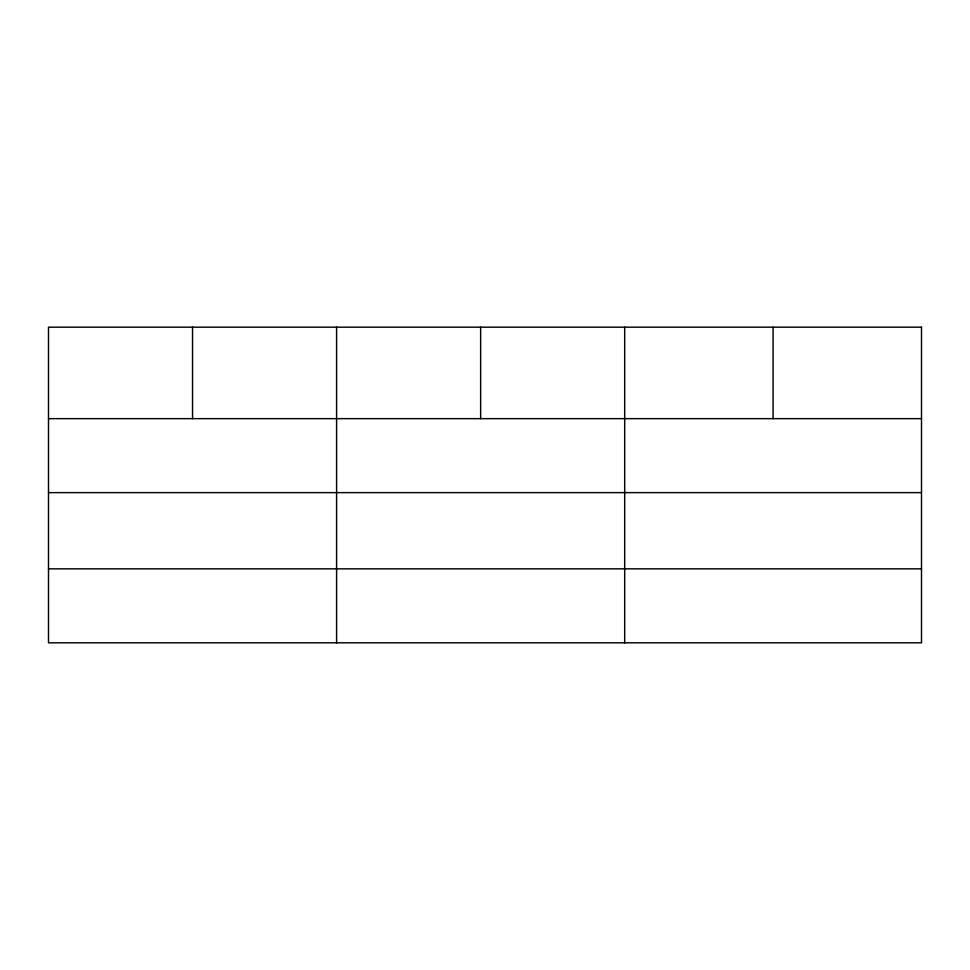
<?xml version="1.0" encoding="UTF-8"?>
<svg xmlns="http://www.w3.org/2000/svg" width="970" height="970" viewBox="0 0 970 970"><rect width="100%" height="100%" fill="white"/><g stroke="black" fill="none" stroke-linecap="round" stroke-linejoin="round"><path stroke-width="1.45" d="M48.5 418.652L921.5 418.652M48.5 492.627L921.5 492.627M48.5 568.844L921.5 568.844M773.09 327.181L773.09 418.652M624.68 327.181L624.68 642.819M480.635 327.181L480.635 418.652M336.59 327.181L336.59 642.819M192.545 327.181L192.545 418.652M921.5 327.181L48.5 327.181L48.5 642.819L921.5 642.819L921.5 327.181"/></g></svg>
